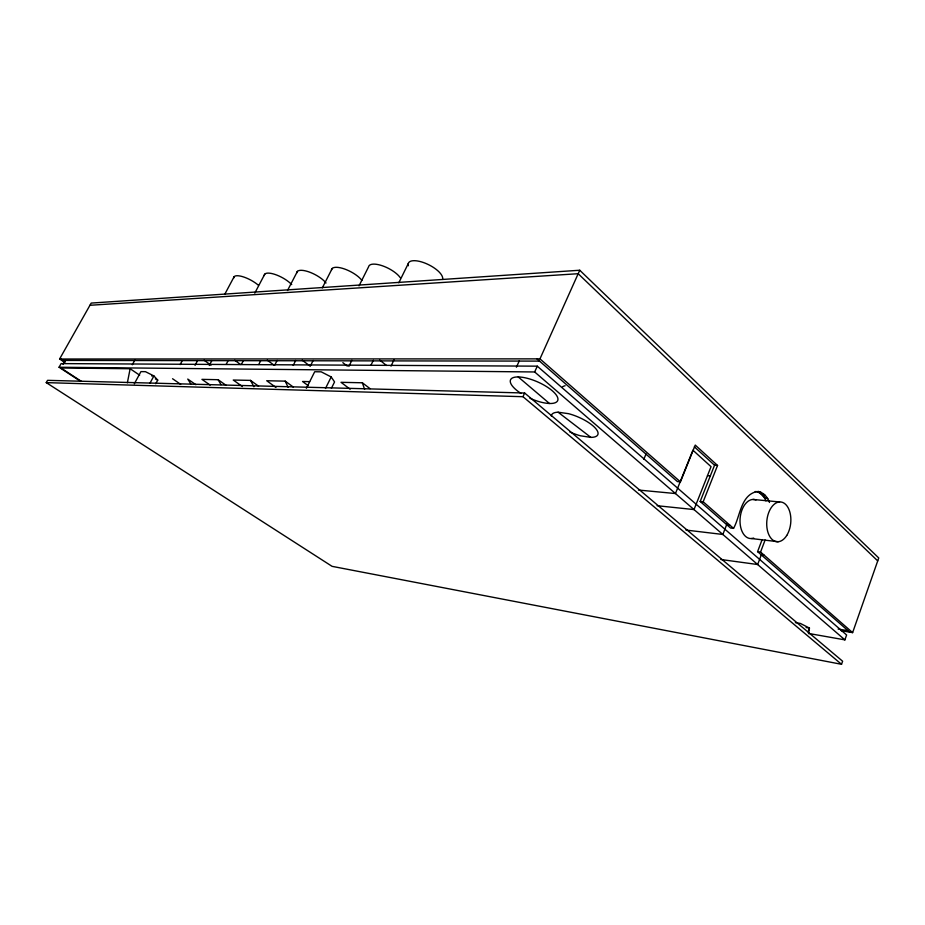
<?xml version="1.0" encoding="UTF-8"?>
<svg xmlns="http://www.w3.org/2000/svg" width="925" height="925" viewBox="0 0 925 925"><rect width="100%" height="100%" fill="white"/><g stroke="black" fill="none" stroke-linecap="round" stroke-linejoin="round"><path stroke-width="1.39" d="M127.361 382.834L130.136 368.728L60.957 367.988L81.423 381.389M809.363 633.59L844.895 639.869L846.606 634.989L537.275 366.161L61.108 363.606L59.061 367.248L80.741 381.447M841.53 664.3L842.617 661.225L524.637 393.009L47.545 380.337L46.25 382.626L332.075 566.343L841.53 664.3L522.983 396.698L46.25 382.626M841.16 630.677L852.619 632.631L878.75 557.972L579.744 270.239L91.193 303.076L59.593 359.016L64.415 362.195M808.057 631.914L809.444 628.075L800.449 623.473L795.373 622.606M808.531 633.66L809.444 628.075L806.08 627.508M852.619 632.631L760.57 552.028L765.114 539.98M761.622 554.017L757.656 564.528L720.853 559.498M849.693 632.133L757.587 551.647L762.131 539.622M694.363 446.833L714.551 465.24L700.179 501.477L730.553 528.025L733.548 528.372C740.231 516.532 740.601 495.106 756.847 491.568C763.09 491.603 767.6 496.933 769.473 502.448M726.957 523.885L722.853 534.465L685.945 530.06M733.548 528.372L703.173 501.778L717.546 465.46L695.242 445.075L680.43 481.856L677.424 481.601L536.974 358.865M643.858 459.228L646.032 453.978M522.983 396.698L524.637 393.009M59.593 359.016L539.969 358.865L579.744 270.239M59.061 367.248L534.673 371.966L537.275 366.161M516.404 367.213L519.376 360.669M391.009 366.092L394.108 359.686M370.89 365.317L373.353 360.299M398.814 282.796L408.272 263.579M348.864 366.427L351.905 360.276M325.461 388.488L331.196 376.949L321.195 371.827L314.697 371.746L306.383 388.315M331.404 388.303L334.561 381.933L331.196 376.949M359.027 285.86L368.543 266.886A18.303 6.914 26.9 0 1 382.291 265.752A18.303 6.914 26.9 0 1 400.282 277.708M310.603 365.514L313.147 360.461M293.202 365.41L295.722 360.449M322.305 287.906L332.225 268.458M274.632 365.294L277.118 360.426M258.757 364.485L260.734 360.646M287.502 290.508L297.411 271.395M241.39 364.392L243.356 360.623M226.197 364.311L228.14 360.6M254.78 293.132L264.77 274.147M209.293 365.444L211.86 360.577M195.036 365.352L197.592 360.553M180.144 364.577L182.167 360.785M224.717 294.358L234.117 276.725M155.77 383.759L157.736 380.094L153.908 375.932L145.456 371.677L140.935 371.619L134.287 383.84M149.919 383.308L153.908 375.932L151.619 375.897M132.298 364.774L135.027 359.779M63.016 364.346L65.12 360.6M89.945 305.285L578.183 273.707L877.721 560.908M62.912 360.426L539.541 361.108M226.058 385.309L218.127 379.712L201.939 379.366L210.148 385.112M258.584 386.188L250.536 380.395L233.25 380.036L242.385 386.534M293.375 387.113L285.212 381.135L266.712 380.742L275.974 387.459M309.632 381.655L302.544 381.505L308.175 385.667M370.081 388.685L362.357 382.777L341.013 382.314L350.136 389.217M551.381 416.238A25.125 8.51 23.1 0 1 558.087 412.203L568.644 413.695A25.125 8.51 23.1 0 1 595.053 427.812A25.125 8.51 23.1 0 1 590.89 437.386L580.449 435.791A25.125 8.51 23.1 0 1 569.707 431.882M714.551 465.24L717.546 465.46M707.521 475.681L710.377 475.913M755.216 491.533L760.928 492.262M757.945 491.996L761.657 494.389L764.64 494.655M761.657 494.389L764.767 498.297L767.75 498.563M752.915 499.454L779.602 501.951M638.493 490.042L675.458 493.545L692.918 450.209L711.048 466.674L694.016 509.571L657.085 505.709M700.179 501.477L703.173 501.778M726.668 524.625L729.652 524.961M751.562 538.547L778.202 541.738M757.587 551.647L760.57 552.028M761.287 554.884L764.27 555.266M838.143 629.046L848.098 630.734M155.342 378.88L157.736 380.094M60.761 359.016L65.305 362.01M130.136 368.728L139.629 375.18M172.559 378.741L180.653 384.314M195.903 384.731L187.752 379.065L190.793 383.863M204.101 360.241L211.016 365.155M234.753 360.276L240.593 364.496M267.256 360.16L274.066 365.178M302.209 360.183L310.268 366.242M558.087 412.203L590.89 437.386M342.84 362.658L347.303 366.092M379.712 360.103L386.5 365.456M518.243 376.938L549.485 403.508M534.673 371.966L844.895 639.869M539.969 358.865L680.43 481.856M758.234 491.314L765.634 498.124M218.127 379.712L221.006 384.661M250.536 380.395L253.901 386.777M285.212 381.135L288.114 387.309M764.767 498.297L765.923 500.876M362.357 382.777L364.6 389.367M233.701 278.067A16.257 5.284 28.3 0 1 242.5 276.621A16.257 5.284 28.3 0 1 258.48 285.316M264.261 275.534A16.719 5.631 28 0 1 274.91 274.401A16.719 5.631 28 0 1 291.71 284.611M296.775 272.84A17.205 6.024 27.7 0 1 308.8 271.858A17.205 6.024 27.7 0 1 326.016 282.992M331.462 269.961A17.737 6.44 27.4 0 1 344.308 268.909A17.737 6.44 27.4 0 1 361.906 280.437M408.364 265.741A18.928 7.423 26.4 0 1 425.292 263.22A18.928 7.423 26.4 0 1 442.555 279.431M520.879 393.333A25.773 9.03 23.8 0 1 520.729 377.088A25.773 9.03 23.8 0 1 557.44 397.033A25.773 9.03 23.8 0 1 529.921 398.247M753.678 538.072A19.622 12.025 -84.5 0 1 740.069 518.948A19.622 12.025 -84.5 0 1 756.014 499.951M562.469 386.881A23.472 8.406 23 0 1 565.14 385.748M786.747 535.459A19.968 11.99 -84.6 0 0 782.7 502.46A19.968 11.99 -84.6 0 0 766.941 527.632A19.968 11.99 -84.6 0 0 786.747 535.459"/></g></svg>
